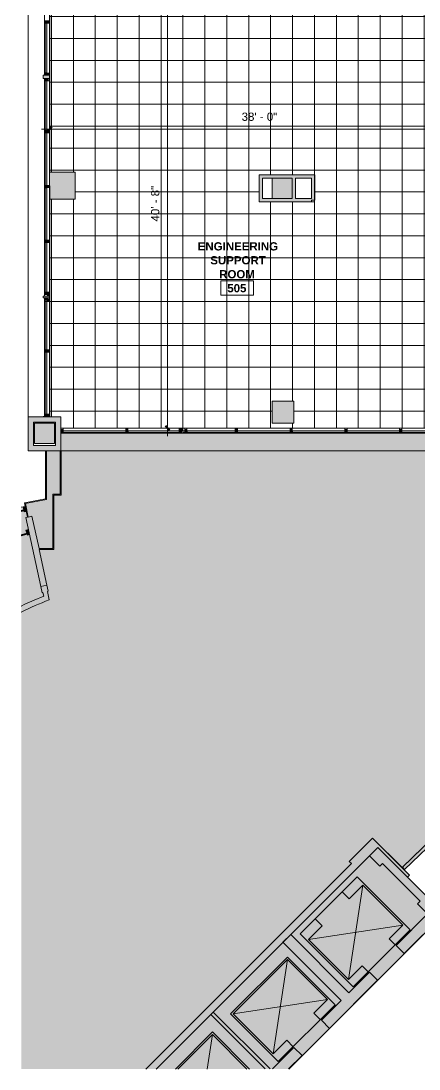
# Model space of a CAD drawing. Header units: inches. Extents: x 381 to 2249, y -1781 to -36.
# Drawn here: x 385 to 820, y -1781 to -634 of the extents above; entities that cross this region are included whole.
import ezdxf

# ---------------------------------------------------------------- set-up
doc = ezdxf.new("R2010")
doc.units = ezdxf.units.IN
doc.header["$MEASUREMENT"] = 0
for name, color, linetype, lineweight in [('A-ANNO-DIMS', 211, 'Continuous', 9), ('A-ANNO-DIMS-96', 211, 'Continuous', 9), ('A-AREA-IDEN', 2, 'Continuous', 9), ('A-COLS', 52, 'Continuous', 13), ('A-DETL', 90, 'Continuous', 9), ('A-DETL-GENF', 92, 'Continuous', 9), ('A-DETL-THIN', 151, 'Continuous', 9), ('A-GLAZ-CURT', 52, 'Continuous', 13), ('A-GLAZ-CWMG', 51, 'Continuous', 13), ('A-WALL', 113, 'Continuous', 13), ('A-WALL-PATT', 111, 'Continuous', 13), ('I-WALL', 2, 'Continuous', 13)]:
    doc.layers.add(name, color=color, linetype=linetype, lineweight=lineweight)
doc.styles.add('Swis721 Lt BT', font='swissl.ttf', dxfattribs={"height": 9})
doc.styles.add('Swis721 Lt BT_B', font='', dxfattribs={"height": 9})
doc.styles.get('Swis721 Lt BT_B').set_extended_font_data('Swis721 Lt BT', bold=True)
doc.dimstyles.new('OTJ_-_3_32__Linear__1__Tolerance', dxfattribs={"dimscale": 12, "dimtxt": 9.497835, "dimasz": 0.375, "dimexe": 0.75, "dimexo": 0.5, "dimgap": 0.5, "dimtad": 1, "dimdec": 0, "dimzin": 3, "dimdsep": 46, "dimlunit": 4, "dimtxsty": 'Swis721 Lt BT', "dimblk1": 'OBLIQUE', "dimblk2": 'OBLIQUE', "dimsah": 1, "dimcen": 0.09, "dimdle": 0.75, "dimazin": 0, "dimtfac": 1, "dimtdec": 4, "dimtix": 1, "dimtmove": 0, "dimatfit": 3, "dimfxl": 1, "dimtvp": 1, "dimfrac": 2, "dimtolj": 1, "dimtzin": 0, "dimarcsym": 2})
pattern_1 = [(0, (-470.073, 619.15), (0, 24), []), (90, (-470.073, 619.15), (-24, 1e-15), [])]

# ---------------------------------------------------------------- blocks, each defined once
blk = doc.blocks.new('Rectangular Column - 24_ x 24_ 2-5010604-Level 5 CONSTRUCTION')
at = {"layer": 'A-COLS', "lineweight": 9}
blk.add_hatch(color=7, dxfattribs=at).paths.add_polyline_path([(-11, -11), (11, -11), (11, 11), (-11, 11)], flags=0)
at = {"layer": 'A-COLS', "color": 8, "lineweight": 20}
for p, q in [((11, 11), (-11, 11)), ((-11, 11), (-11, -11)), ((11, -11), (11, 11)), ((-11, -11), (11, -11))]:
    blk.add_line(p, q, dxfattribs=at)
blk = doc.blocks.new('Walls 17 - Walls 1-5039668-Level 5 CONSTRUCTION')
at = {"layer": 'A-WALL', "lineweight": 9}
h = blk.add_hatch(color=7, dxfattribs=at)
h.paths.add_polyline_path([(23.5, -1473.4), (59.3, -1473.4), (59.3, -1435.9), (23.5, -1435.9)], flags=0)
h.paths.add_polyline_path([(53.3, -1467.4), (29.4, -1467.4), (29.4, -1441.9), (53.3, -1441.9)], flags=0)
at = {"layer": 'A-WALL', "color": 8, "lineweight": 20}
for p, q in [((47, -1435.9), (23.5, -1435.9)), ((23.5, -1435.9), (23.5, -1473.4)), ((29.4, -1467.4), (29.4, -1441.9)), ((29.4, -1441.9), (53.3, -1441.9)), ((59.3, -1435.9), (47, -1435.9)), ((53.3, -1441.9), (53.3, -1467.4)), ((59.3, -1448.4), (59.3, -1435.9)), ((59.3, -1473.4), (59.3, -1448.4)), ((53.3, -1467.4), (29.4, -1467.4)), ((23.5, -1473.4), (59.3, -1473.4))]:
    blk.add_line(p, q, dxfattribs=at)
blk = doc.blocks.new('Rectangular Mullion - 2_5_ x 5_ rectangular-5019624-Level 5 CONSTRUCTION')
at = {"layer": 'A-GLAZ-CWMG', "lineweight": 9}
blk.add_hatch(color=7, dxfattribs=at).paths.add_polyline_path([(-2.5, 2.7), (-2.5, -2.8), (0, -2.8), (0, 2.7), (-1.6, 2.7)], flags=0)
at = {"layer": 'A-GLAZ-CWMG', "color": 8, "lineweight": 20}
for p, q in [((0, 2.7), (-2.5, 2.7)), ((-2.5, 2.7), (-2.5, -2.8)), ((0, -2.8), (0, 2.7)), ((-2.5, -2.8), (0, -2.8))]:
    blk.add_line(p, q, dxfattribs=at)
blk = doc.blocks.new('System Panel - Glazed 2-5453545-Level 5 CONSTRUCTION')
at = {"layer": 'A-GLAZ-CURT', "lineweight": 9}
blk.add_hatch(color=7, dxfattribs=at).paths.add_polyline_path([(-27.2, 2.2), (-27.2, 0.2), (27.2, 0.2), (27.2, 2.2), (-2.7, 2.2)], flags=0)
at = {"layer": 'A-GLAZ-CURT', "color": 8, "lineweight": 20}
for p, q in [((27.2, 2.2), (-27.2, 2.2)), ((-27.2, 2.2), (-27.2, 0.2)), ((-27.2, 0.2), (27.2, 0.2)), ((27.2, 0.2), (27.2, 2.2))]:
    blk.add_line(p, q, dxfattribs=at)
blk = doc.blocks.new('System Panel - Glazed 2-5453546-Level 5 CONSTRUCTION')
at = {"layer": 'A-GLAZ-CURT', "lineweight": 9}
blk.add_hatch(color=7, dxfattribs=at).paths.add_polyline_path([(-27.3, 0.2), (27.3, 0.2), (27.3, 2.2), (-27.3, 2.2)], flags=0)
at = {"layer": 'A-GLAZ-CURT', "color": 8, "lineweight": 20}
for p, q in [((27.3, 2.2), (-27.3, 2.2)), ((-27.3, 2.2), (-27.3, 0.2)), ((-27.3, 0.2), (27.3, 0.2)), ((27.3, 0.2), (27.3, 2.2))]:
    blk.add_line(p, q, dxfattribs=at)
blk = doc.blocks.new('Rectangular Mullion - 2_5_ x 5_ rectangular-5019623-Level 5 CONSTRUCTION')
at = {"layer": 'A-GLAZ-CWMG', "lineweight": 9}
blk.add_hatch(color=7, dxfattribs=at).paths.add_polyline_path([(0, 1.8), (0, -2.8), (-2.5, -2.8), (-2.5, 1.8), (-1.2, 1.8)], flags=0)
at = {"layer": 'A-GLAZ-CWMG', "color": 8, "lineweight": 20}
for p, q in [((-2.5, 2.7), (0, 2.7)), ((-2.5, -2.8), (-2.5, 2.7)), ((0, 2.7), (0, -2.8)), ((0, -2.8), (-2.5, -2.8))]:
    blk.add_line(p, q, dxfattribs=at)
blk = doc.blocks.new('System Panel - Glazed 2-5026264-Level 5 CONSTRUCTION')
at = {"layer": 'A-GLAZ-CURT', "lineweight": 9}
blk.add_hatch(color=7, dxfattribs=at).paths.add_polyline_path([(28.7, 0.2), (28.7, 2.2), (-28.8, 2.2), (-28.8, 0.2), (22.8, 0.2)], flags=0)
at = {"layer": 'A-GLAZ-CURT', "color": 8, "lineweight": 20}
for p, q in [((28.7, 2.2), (-28.8, 2.2)), ((-28.8, 2.2), (-28.8, 0.2)), ((-28.8, 0.2), (28.7, 0.2)), ((28.7, 0.2), (28.7, 2.2))]:
    blk.add_line(p, q, dxfattribs=at)
blk = doc.blocks.new('System Panel - Glazed 2-5453547-Level 5 CONSTRUCTION')
at = {"layer": 'A-GLAZ-CURT', "color": 8, "lineweight": 20}
for p, q in [((27.25, 2.25), (-27.25, 2.25)), ((-27.25, 2.25), (-27.25, 0.25)), ((-27.25, 0.25), (27.25, 0.25)), ((27.25, 0.25), (27.25, 2.25))]:
    blk.add_line(p, q, dxfattribs=at)
blk = doc.blocks.new('System Panel - Glazed 2-V3-Level 5 CONSTRUCTION')
at = {"layer": 'A-GLAZ-CURT', "lineweight": 9}
blk.add_hatch(color=7, dxfattribs=at).paths.add_polyline_path([(-27.25, 0.25), (27.25, 0.25), (27.25, 2.25), (-27.25, 2.25)], flags=0)
at = {"layer": 'A-GLAZ-CURT', "color": 8, "lineweight": 20}
for p, q in [((27.25, 2.25), (-27.25, 2.25)), ((-27.25, 2.25), (-27.25, 0.25)), ((-27.25, 0.25), (27.25, 0.25)), ((27.25, 0.25), (27.25, 2.25))]:
    blk.add_line(p, q, dxfattribs=at)
blk = doc.blocks.new('System Panel - Glazed 2-5043937-Level 5 CONSTRUCTION')
at = {"layer": 'A-GLAZ-CURT', "lineweight": 9}
blk.add_hatch(color=7, dxfattribs=at).paths.add_polyline_path([(-34, 0.25), (34, 0.25), (34, 2.25), (-34, 2.25)], flags=0)
at = {"layer": 'A-GLAZ-CURT', "color": 8, "lineweight": 20}
for p, q in [((34, 2.25), (-34, 2.25)), ((-34, 2.25), (-34, 0.25)), ((-34, 0.25), (34, 0.25)), ((34, 0.25), (34, 2.25))]:
    blk.add_line(p, q, dxfattribs=at)
blk = doc.blocks.new('Walls 22 - Walls 22-5046318-Level 5 CONSTRUCTION')
at = {"layer": 'A-WALL', "lineweight": 9}
blk.add_hatch(color=7, dxfattribs=at).paths.add_polyline_path([(406.2, -1252.8), (412.9, -1251.3), (404.7, -1212.4), (420.5, -1212.4), (420.5, -1152.9), (428.5, -1152.9), (428.5, -1104.4), (427.5, -1104.4), (427.5, -1151.9), (419.5, -1151.9), (419.5, -1211.4), (404.3, -1211.4), (396.6, -1175.9), (392.6, -1176.8), (389.6, -1161.9), (412.5, -1157.7), (412.5, -1104.4), (411.5, -1104.4), (411.5, -1156.9), (388.4, -1161.1), (391.6, -1177), (389.7, -1177.4)], flags=0)
at = {"layer": 'A-WALL', "color": 8, "lineweight": 20}
for p, q in [((412.5, -1104.4), (411.5, -1104.4)), ((411.5, -1104.4), (411.5, -1156.9)), ((412.5, -1157.7), (412.5, -1104.4)), ((428.5, -1104.4), (427.5, -1104.4)), ((427.5, -1104.4), (427.5, -1151.9)), ((428.5, -1152.9), (428.5, -1104.4)), ((411.5, -1156.9), (388.4, -1161.1)), ((389.6, -1161.9), (412.5, -1157.7)), ((427.5, -1151.9), (419.5, -1151.9)), ((419.5, -1151.9), (419.5, -1211.4)), ((420.5, -1212.4), (420.5, -1152.9)), ((420.5, -1152.9), (428.5, -1152.9)), ((388.4, -1161.1), (391.6, -1177)), ((392.6, -1176.8), (389.6, -1161.9)), ((391.6, -1177), (389.7, -1177.4)), ((389.7, -1177.4), (406.2, -1252.8)), ((396.6, -1175.9), (392.6, -1176.8)), ((404.3, -1211.4), (396.6, -1175.9)), ((419.5, -1211.4), (404.3, -1211.4)), ((412.9, -1251.3), (404.6, -1212.4)), ((404.6, -1212.4), (420.5, -1212.4)), ((406.2, -1252.8), (412.9, -1251.3))]:
    blk.add_line(p, q, dxfattribs=at)
blk = doc.blocks.new('Walls 23 - Walls 23-5047741-Level 5 CONSTRUCTION')
at = {"layer": 'A-WALL', "lineweight": 9}
blk.add_hatch(color=7, dxfattribs=at).paths.add_polyline_path([(384.8, -1281.1), (392, -1277.5), (404.6, -1271.9), (415.5, -1267.6), (413.5, -1258.3), (414.5, -1258.1), (413, -1251.3), (406.2, -1252.8), (407.6, -1259.6), (408.6, -1259.4), (409.5, -1263.4), (399.1, -1267.7), (388.9, -1272.3), (384.8, -1274.3), (384.8, -1277.4)], flags=0)
at = {"layer": 'A-WALL', "color": 8, "lineweight": 20}
for p, q in [((413, -1251.3), (406.2, -1252.8)), ((406.2, -1252.8), (407.6, -1259.6)), ((407.6, -1259.6), (408.6, -1259.4)), ((408.6, -1259.4), (409.5, -1263.4)), ((414.5, -1258.1), (413, -1251.3)), ((413.5, -1258.3), (414.5, -1258.1)), ((415.5, -1267.6), (413.5, -1258.3)), ((388.9, -1272.3), (384.8, -1274.3)), ((399.1, -1267.7), (388.9, -1272.3)), ((409.5, -1263.4), (399.1, -1267.7))]:
    blk.add_line(p, q, dxfattribs=at)
blk.add_arc((533.1, -1577.3), 331.4, 110.7898, 116.5793, dxfattribs=at)
blk = doc.blocks.new('System Panel - Glazed-5503745-Level 5 CONSTRUCTION')
at = {"layer": 'A-GLAZ-CURT', "lineweight": 9}
blk.add_hatch(color=7, dxfattribs=at).paths.add_polyline_path([(-5.9, 1.8), (-9, 1.8), (-9, 0.8), (-6, 0.8)], flags=0)
at = {"layer": 'A-GLAZ-CURT', "color": 8, "lineweight": 20}
for p, q in [((-5.9, 1.8), (-9, 1.8)), ((-9, 1.8), (-9, 0.8)), ((-9, 0.8), (-6, 0.8))]:
    blk.add_line(p, q, dxfattribs=at)
blk = doc.blocks.new('Rectangular Mullion - 2_5_ x 5_ rectangular-5013777-Level 5 CONSTRUCTION')
at = {"layer": 'A-GLAZ-CWMG', "lineweight": 9}
blk.add_hatch(color=7, dxfattribs=at).paths.add_polyline_path([(-2.5, -2.8), (-0.2, -2.8), (-0.4, 2.7), (-2.5, 2.7), (-2.5, -1.8)], flags=0)
at = {"layer": 'A-GLAZ-CWMG', "color": 8, "lineweight": 20}
for p, q in [((0, 2.7), (-2.5, 2.7)), ((-2.5, 2.7), (-2.5, -2.8)), ((0, -2.8), (0, 2.7)), ((-2.5, -2.8), (0, -2.8))]:
    blk.add_line(p, q, dxfattribs=at)
blk = doc.blocks.new('System Panel - Glazed-5051848-Level 5 CONSTRUCTION')
at = {"layer": 'A-GLAZ-CURT', "lineweight": 9}
blk.add_hatch(color=7, dxfattribs=at).paths.add_polyline_path([(-20.7, 1.7), (-27.5, 1.7), (-27.5, 0.7), (-21, 0.7)], flags=0)
at = {"layer": 'A-GLAZ-CURT', "color": 8, "lineweight": 20}
for p, q in [((-20.7, 1.7), (-27.5, 1.7)), ((-27.5, 1.7), (-27.5, 0.7)), ((-27.5, 0.7), (-21, 0.7))]:
    blk.add_line(p, q, dxfattribs=at)
blk = doc.blocks.new('Rectangular Mullion - 2_5_ x 5_ rectangular-5051849-Level 5 CONSTRUCTION')
at = {"layer": 'A-GLAZ-CWMG', "lineweight": 9}
blk.add_hatch(color=7, dxfattribs=at).paths.add_polyline_path([(-2.5, -2.8), (-0.2, -2.8), (0, 0), (0, 2.7), (-2.5, 2.7), (-2.5, -1.8)], flags=0)
at = {"layer": 'A-GLAZ-CWMG', "color": 8, "lineweight": 20}
for p, q in [((0, 2.7), (-2.5, 2.7)), ((-2.5, 2.7), (-2.5, -2.8)), ((0, -2.8), (0, 2.7)), ((-2.5, -2.8), (0, -2.8))]:
    blk.add_line(p, q, dxfattribs=at)
blk = doc.blocks.new('Walls 27 - Walls 27-5057189-Level 5 CONSTRUCTION')
at = {"layer": 'A-WALL', "lineweight": 9}
blk.add_hatch(color=7, dxfattribs=at).paths.add_polyline_path([(532, -1781.1), (532.8, -1781.1), (766.3, -1547.7), (777.6, -1559), (780.4, -1556.1), (821.8, -1597.5), (818.9, -1600.3), (829.9, -1611.3), (795.3, -1645.9), (804.1, -1654.8), (847.8, -1611.1), (807.7, -1571), (810, -1568.8), (769.4, -1528.2), (743.9, -1553.8), (746.4, -1556.2), (521.5, -1781.1)], flags=0)
at = {"layer": 'A-WALL', "color": 8, "lineweight": 20}
for p, q in [((769.4, -1528.2), (743.9, -1553.8)), ((810, -1568.8), (769.4, -1528.2)), ((532.8, -1781.1), (766.3, -1547.7)), ((766.3, -1547.7), (777.6, -1559)), ((746.4, -1556.2), (521.5, -1781.1)), ((743.9, -1553.8), (746.4, -1556.2)), ((777.6, -1559), (780.4, -1556.1)), ((780.4, -1556.1), (821.8, -1597.5)), ((807.7, -1571), (810, -1568.8)), ((847.8, -1611.1), (807.7, -1571)), ((821.8, -1597.5), (818.9, -1600.3)), ((818.9, -1600.3), (829.9, -1611.3)), ((829.9, -1611.3), (795.3, -1645.9)), ((804.1, -1654.8), (847.8, -1611.1)), ((795.3, -1645.9), (804.1, -1654.8))]:
    blk.add_line(p, q, dxfattribs=at)
blk = doc.blocks.new('Walls 28 - Walls 28-5057783-Level 5 CONSTRUCTION')
at = {"layer": 'A-WALL', "lineweight": 9}
h = blk.add_hatch(color=7, dxfattribs=at)
h.paths.add_polyline_path([(652.2, -1781.1), (657.5, -1781.1), (595.1, -1718.8), (592.3, -1721.6), (651.9, -1781.1)], flags=0)
h.paths.add_polyline_path([(677.7, -1781.1), (692.4, -1766.5), (683.5, -1757.7), (660, -1781.1), (671.5, -1781.1)], flags=0)
at = {"layer": 'A-WALL', "color": 8, "lineweight": 20}
for p, q in [((595.1, -1718.8), (592.3, -1721.6)), ((657.5, -1781.1), (595.1, -1718.8)), ((592.3, -1721.6), (651.9, -1781.1)), ((683.5, -1757.7), (660, -1781.1)), ((677.7, -1781.1), (692.4, -1766.5)), ((692.4, -1766.5), (683.5, -1757.7))]:
    blk.add_line(p, q, dxfattribs=at)
blk = doc.blocks.new('Walls 29 - Walls 28-5057828-Level 5 CONSTRUCTION')
at = {"layer": 'A-WALL', "lineweight": 9}
blk.add_hatch(color=7, dxfattribs=at).paths.add_polyline_path([(722.3, -1736.6), (775, -1683.9), (766.1, -1675.1), (743.6, -1697.6), (680, -1633.9), (671.5, -1642.4), (735.2, -1706.1), (713.6, -1727.8)], flags=0)
at = {"layer": 'A-WALL', "color": 8, "lineweight": 20}
for p, q in [((680, -1633.9), (671.5, -1642.4)), ((743.6, -1697.6), (680, -1633.9)), ((671.5, -1642.4), (735.1, -1706)), ((766.1, -1675.1), (743.6, -1697.6)), ((775, -1683.9), (766.1, -1675.1)), ((722.3, -1736.6), (775, -1683.9)), ((735.2, -1706.1), (713.6, -1727.8)), ((735.1, -1706), (735.2, -1706.1)), ((713.6, -1727.8), (722.3, -1736.6))]:
    blk.add_line(p, q, dxfattribs=at)
blk = doc.blocks.new('System Panel - Glazed 2-5066682-Level 5 CONSTRUCTION')
at = {"layer": 'A-GLAZ-CURT', "lineweight": 9}
blk.add_hatch(color=7, dxfattribs=at).paths.add_polyline_path([(-34.2, 2.2), (-34.2, 0.2), (34.2, 0.2), (34.2, 2.2)], flags=0)
at = {"layer": 'A-GLAZ-CURT', "color": 8, "lineweight": 20}
for p, q in [((34.2, 2.2), (-34.2, 2.2)), ((-34.2, 2.2), (-34.2, 0.2)), ((-34.2, 0.2), (34.2, 0.2)), ((34.2, 0.2), (34.2, 2.2))]:
    blk.add_line(p, q, dxfattribs=at)
blk = doc.blocks.new('System Panel - Glazed 2-5453023-Level 5 CONSTRUCTION')
at = {"layer": 'A-GLAZ-CURT', "color": 8, "lineweight": 20}
for p, q in [((28.1, 2.2), (-28.1, 2.2)), ((-28.1, 2.2), (-28.1, 0.2)), ((-28.1, 0.2), (28.1, 0.2)), ((28.1, 0.2), (28.1, 2.2))]:
    blk.add_line(p, q, dxfattribs=at)
blk = doc.blocks.new('System Panel - Glazed 2-5453025-Level 5 CONSTRUCTION')
at = {"layer": 'A-GLAZ-CURT', "color": 8, "lineweight": 20}
for p, q in [((26.4, 2.2), (-26.4, 2.2)), ((-26.4, 2.2), (-26.4, 0.2)), ((-26.4, 0.2), (26.4, 0.2)), ((26.4, 0.2), (26.4, 2.2))]:
    blk.add_line(p, q, dxfattribs=at)
blk = doc.blocks.new('System Panel - Glazed 2-V4-Level 5 CONSTRUCTION')
at = {"layer": 'A-GLAZ-CURT', "color": 8, "lineweight": 20}
for p, q in [((28.75, 2.25), (-28.75, 2.25)), ((-28.75, 2.25), (-28.75, 0.25)), ((-28.75, 0.25), (28.75, 0.25)), ((28.75, 0.25), (28.75, 2.25))]:
    blk.add_line(p, q, dxfattribs=at)
blk = doc.blocks.new('System Panel - Glazed 2-5067253-Level 5 CONSTRUCTION')
at = {"layer": 'A-GLAZ-CURT', "lineweight": 9}
blk.add_hatch(color=7, dxfattribs=at).paths.add_polyline_path([(-28.7, 2.2), (-28.7, 0.2), (28.7, 0.2), (28.7, 2.2)], flags=0)
at = {"layer": 'A-GLAZ-CURT', "color": 8, "lineweight": 20}
for p, q in [((28.7, 2.2), (-28.7, 2.2)), ((-28.7, 2.2), (-28.7, 0.2)), ((-28.7, 0.2), (28.7, 0.2)), ((28.7, 0.2), (28.7, 2.2))]:
    blk.add_line(p, q, dxfattribs=at)
blk = doc.blocks.new('Walls 53 - Walls 3-5097398-Level 5 CONSTRUCTION')
at = {"layer": 'A-WALL', "lineweight": 9}
for p, q in [((40.4, -1605.9), (40.4, -2559.9)), ((58.3, -1946.3), (58.3, -1605.9)), ((58.3, -2049.9), (58.3, -1946.5)), ((58.3, -2186.2), (58.3, -2085.9)), ((58.3, -2428), (58.3, -2189.7)), ((58.3, -2559.7), (58.3, -2429.7))]:
    blk.add_line(p, q, dxfattribs=at)
blk = doc.blocks.new('Walls 54 - Walls 3-5097410-Level 5 CONSTRUCTION')
at = {"layer": 'A-WALL', "lineweight": 9}
for p, q in [((58.3, -2292.6), (38.8, -2292.6)), ((38.8, -2292.7), (38.8, -2736.7)), ((58.3, -2363.5), (58.3, -2295.1)), ((58.3, -2422.1), (58.3, -2366)), ((58.3, -2428.1), (58.3, -2426)), ((58.3, -2483.5), (58.3, -2430.6)), ((58.3, -2543.5), (58.3, -2486)), ((58.3, -2603.5), (58.3, -2546)), ((58.3, -2663.5), (58.3, -2606)), ((58.3, -2734), (58.3, -2666)), ((38.8, -2736.7), (40.3, -2736.7))]:
    blk.add_line(p, q, dxfattribs=at)
blk = doc.blocks.new('System Panel - Glazed 2-5472192-Level 5 CONSTRUCTION')
at = {"layer": 'A-GLAZ-CURT', "lineweight": 9}
blk.add_hatch(color=7, dxfattribs=at).paths.add_polyline_path([(-28.2, 2.2), (-28.2, 0.2), (28.2, 0.2), (28.2, 2.2), (15.2, 2.2)], flags=0)
at = {"layer": 'A-GLAZ-CURT', "color": 8, "lineweight": 20}
for p, q in [((28.2, 2.2), (-28.2, 2.2)), ((-28.2, 2.2), (-28.2, 0.2)), ((-28.2, 0.2), (28.2, 0.2)), ((28.2, 0.2), (28.2, 2.2))]:
    blk.add_line(p, q, dxfattribs=at)
blk = doc.blocks.new('Rectangular Mullion - 2_5_ x 5_ rectangular-V6-Level 5 CONSTRUCTION')
at = {"layer": 'A-GLAZ-CWMG', "lineweight": 9}
h = blk.add_hatch(color=7, dxfattribs=at)
h.paths.add_polyline_path([(0, -0.25), (0, 2.75), (-2.5, 2.75), (-2.5, -0.25)], flags=0)
h.paths.add_polyline_path([(0, -2.75), (0, -2.25), (-2.5, -2.25), (-2.5, -2.75)], flags=0)
at = {"layer": 'A-GLAZ-CWMG', "color": 8, "lineweight": 20}
for p, q in [((0, 2.75), (-2.5, 2.75)), ((-2.5, 2.75), (-2.5, -2.75)), ((0, -2.75), (0, 2.75)), ((-2.5, -2.75), (0, -2.75))]:
    blk.add_line(p, q, dxfattribs=at)
blk = doc.blocks.new('Rectangular Mullion - 2_5_ x 5_ rectangular-V7-Level 5 CONSTRUCTION')
at = {"layer": 'A-GLAZ-CWMG', "lineweight": 9}
h = blk.add_hatch(color=7, dxfattribs=at)
h.paths.add_polyline_path([(-2.5, 2.6), (-2.5, 2.7), (0, 2.7), (0, -0.2), (-2.5, -0.2)], flags=0)
h.paths.add_polyline_path([(-2.5, -2.2), (0, -2.2), (0, -2.7), (-2.5, -2.7)], flags=0)
at = {"layer": 'A-GLAZ-CWMG', "color": 8, "lineweight": 20}
for p, q in [((-2.5, 2.7), (0, 2.7)), ((-2.5, -2.7), (-2.5, 2.7)), ((0, 2.7), (0, -2.7)), ((0, -2.7), (-2.5, -2.7))]:
    blk.add_line(p, q, dxfattribs=at)
blk = doc.blocks.new('System Panel - Glazed 2-V8-Level 5 CONSTRUCTION')
at = {"layer": 'A-GLAZ-CURT', "lineweight": 9}
blk.add_hatch(color=7, dxfattribs=at).paths.add_polyline_path([(25.4, 2.2), (-28.8, 2.2), (-28.8, 0.2), (28.7, 0.2), (28.7, 2.2)], flags=0)
at = {"layer": 'A-GLAZ-CURT', "color": 8, "lineweight": 20}
for p, q in [((28.7, 2.2), (-28.8, 2.2)), ((-28.8, 2.2), (-28.8, 0.2)), ((-28.8, 0.2), (28.7, 0.2)), ((28.7, 0.2), (28.7, 2.2))]:
    blk.add_line(p, q, dxfattribs=at)
blk = doc.blocks.new('Rectangular Mullion - 2_5_ x 5_ rectangular-V5-Level 5 CONSTRUCTION')
at = {"layer": 'A-GLAZ-CWMG', "lineweight": 9}
h = blk.add_hatch(color=7, dxfattribs=at)
h.paths.add_polyline_path([(0, 2.1), (0, -0.3), (-2.5, -0.3), (-2.5, 2.1), (-0.2, 2.1)], flags=0)
h.paths.add_polyline_path([(0, -2.3), (0, -2.8), (-2.5, -2.8), (-2.5, -2.3), (-1.6, -2.3)], flags=0)
at = {"layer": 'A-GLAZ-CWMG', "color": 8, "lineweight": 20}
for p, q in [((-2.5, 2.7), (0, 2.7)), ((-2.5, -2.8), (-2.5, 2.7)), ((0, 2.7), (0, -2.8)), ((0, -2.8), (-2.5, -2.8))]:
    blk.add_line(p, q, dxfattribs=at)
blk = doc.blocks.new('System Panel - Glazed 2-5559221-Level 5 CONSTRUCTION')
at = {"layer": 'A-GLAZ-CURT', "lineweight": 9}
blk.add_hatch(color=7, dxfattribs=at).paths.add_polyline_path([(-2.6, 2.2), (-56.4, 2.2), (-56.4, 0.2), (56.4, 0.2), (56.4, 2.2)], flags=0)
at = {"layer": 'A-GLAZ-CURT', "color": 8, "lineweight": 20}
for p, q in [((56.4, 2.2), (-56.4, 2.2)), ((-56.4, 2.2), (-56.4, 0.2)), ((-56.4, 0.2), (56.4, 0.2)), ((56.4, 0.2), (56.4, 2.2))]:
    blk.add_line(p, q, dxfattribs=at)
blk = doc.blocks.new('Columns 53 - Columns 4-5635318-Level 5 CONSTRUCTION')
at = {"layer": 'A-COLS', "lineweight": 9}
blk.add_hatch(color=7, dxfattribs=at).paths.add_polyline_path([(1390.6, -843.4), (1405.5, -848.2), (1414.6, -820.2), (1388, -811.5), (1378.9, -839.6)], flags=0)
at = {"layer": 'A-COLS', "color": 8, "lineweight": 20}
for p, q in [((1388, -811.5), (1378.9, -839.6)), ((1414.6, -820.2), (1388, -811.5)), ((1405.5, -848.2), (1414.6, -820.2)), ((1378.9, -839.6), (1405.5, -848.2))]:
    blk.add_line(p, q, dxfattribs=at)
blk = doc.blocks.new('DIMBLOCK1-Level 5 CONSTRUCTION')
at = {"layer": 'A-ANNO-DIMS-96'}
for p, q in [((545.1, -1088.4), (545.1, -582.2)), ((547.9, -591.2), (536.1, -591.2)), ((545.1, -591.2), (547.9, -591.2)), ((547.9, -1079.4), (536.1, -1079.4)), ((545.1, -1079.4), (547.9, -1079.4))]:
    blk.add_line(p, q, dxfattribs=at)
at = {"layer": 'A-ANNO-DIMS-96', "lineweight": 50}
for p, q in [((545.1, -591.2), (542.8, -589)), ((545.1, -591.2), (547.3, -593.5)), ((545.1, -1079.4), (542.8, -1077.1)), ((545.1, -1079.4), (547.3, -1081.6))]:
    blk.add_line(p, q, dxfattribs=at)
at = {"layer": 'A-ANNO-DIMS-96', "color": 0, "insert": (527, -853.2), "char_height": 9, "width": 42.876, "attachment_point": 1, "rotation": 90, "line_spacing_factor": 1.005062, "style": 'Swis721 Lt BT'}
blk.add_mtext('40\' - 8"', dxfattribs=at)
blk = doc.blocks.new('_Oblique')
at = {"color": 0, "linetype": 'ByBlock', "lineweight": -2}
blk.add_line((-0.5, -0.5), (0.5, 0.5), dxfattribs=at)
blk = doc.blocks.new('DIMBLOCK2-Level 5 CONSTRUCTION')
at = {"layer": 'A-ANNO-DIMS-96'}
for p, q in [((416, -754.8), (416, -743)), ((872.2, -754.8), (872.2, -743)), ((407, -752), (881.2, -752)), ((416, -752), (416, -754.8)), ((872.2, -752), (872.2, -754.8))]:
    blk.add_line(p, q, dxfattribs=at)
at = {"layer": 'A-ANNO-DIMS-96', "lineweight": 50}
for p, q in [((416, -752), (413.7, -754.2)), ((416, -752), (418.2, -749.7)), ((872.2, -752), (870, -754.2)), ((872.2, -752), (874.5, -749.7))]:
    blk.add_line(p, q, dxfattribs=at)
at = {"layer": 'A-ANNO-DIMS-96', "color": 0, "insert": (626.2, -734), "char_height": 9, "width": 42.876, "attachment_point": 1, "line_spacing_factor": 1.005062, "style": 'Swis721 Lt BT'}
blk.add_mtext('38\' - 0"', dxfattribs=at)
blk = doc.blocks.new('Room Tag - Room Name and Number-3379422-Level 5 CONSTRUCTION')
at = {"layer": 'A-AREA-IDEN'}
for p, q in [((-0.188, -0.164), (-0.188, -0.002)), ((-0.188, -0.002), (0.187, -0.002)), ((0.187, -0.002), (-0.188, -0.002)), ((-0.188, -0.002), (-0.188, -0.164)), ((0.187, -0.002), (0.187, -0.164)), ((0.187, -0.164), (0.187, -0.002)), ((0.187, -0.164), (-0.188, -0.164)), ((-0.188, -0.164), (0.187, -0.164))]:
    blk.add_line(p, q, dxfattribs=at)

msp = doc.modelspace()

# ---------------------------------------------------------------- hatches: boundary and pattern name
at = {"layer": 'A-DETL-GENF'}
h = msp.add_hatch(dxfattribs=at)
h.set_pattern_fill('FP2_8', color=254, style=0, pattern_type=2)
h.set_pattern_definition(pattern_1)
h.paths.add_polyline_path([(1693.61, -1569.08), (1706.52, -1565.62), (1706.52, -1572.54), (1697.9, -1570.23)], flags=0)
h.paths.add_polyline_path([(1966.79, -1714.89), (2156.27, -1714.89), (2156.27, -1691.16), (2179.45, -1691.16), (2179.44, -1516.48), (2156.27, -1516.48), (2156.29, -1485.24), (2179.45, -1485.24), (2179.45, -1324.3), (2156.29, -1324.3), (2156.29, -1293.32), (2179.45, -1293.32), (2179.45, -1180.35), (2156.29, -1180.35), (2156.29, -1149.41), (2179.45, -1149.41), (2179.45, -805.57), (2173.15, -805.57), (2168.37, -820.66), (2142.16, -812.31), (2152.38, -780.14), (2174.01, -787), (2230.07, -611.24), (2208.83, -604.46), (2215.28, -584.24), (2013.19, -520.11), (2006.81, -540.12), (1980.87, -531.89), (1987.29, -511.65), (1784.64, -447.35), (1777.69, -469.28), (1751.74, -461.04), (1758.7, -439.12), (1555.91, -374.78), (1548.95, -396.7), (1522.98, -388.45), (1529.94, -366.54), (1327.96, -302.46), (1321.01, -324.38), (1291.44, -315), (1298.43, -292.99), (1100.12, -230.07), (1093.1, -252.06), (1063.58, -242.7), (1063.58, -242.61), (1063.54, -242.59), (1065.93, -235.08), (1052.71, -234.48), (1054.8, -227.88), (1065.95, -235.01), (1070.5, -220.67), (871.37, -157.5), (864.38, -179.51), (834.76, -170.08), (841.71, -148.16), (645.34, -85.85), (638.83, -106.37), (570.95, -84.81), (570.95, -100.41), (428.47, -100.41), (428.44, -112.91), (415.97, -112.91), (416.01, -318.91), (443.92, -318.91), (443.92, -350.39), (415.97, -350.39), (416.01, -556.89), (425.98, -556.89), (425.96, -592.8), (416.01, -592.8), (416.01, -799.14), (443.96, -799.14), (443.96, -828.61), (416.01, -828.61), (416.01, -1066.89), (428.3, -1066.89), (428.34, -1079.39), (872.22, -1079.39), (872.22, -1064.69), (901.93, -1064.69), (901.93, -1102.88), (971.1, -1102.88), (971.1, -1319.33), (1027.07, -1319.33), (1027.07, -1421.16), (1185.5, -1421.16), (1185.5, -1393.33), (1212.77, -1393.33), (1212.77, -1133.84), (1190.11, -1133.84), (1190.11, -1104.09), (1215.81, -1104.09), (1215.81, -936.89), (1199.31, -936.89), (1199.31, -936.96), (965.95, -936.96), (965.95, -886.75), (971.3, -886.75), (971.3, -718.53), (964.12, -716.25), (973.16, -687.74), (1001.71, -696.8), (1000.56, -700.43), (1099.69, -731.88), (1130.85, -633.65), (1815.84, -850.98), (1796.65, -911.47), (1682.72, -875.14), (1682.72, -1131.82), (1707.36, -1131.82), (1707.36, -1198.32), (1682.72, -1198.32), (1682.72, -1272.37), (1706.75, -1272.37), (1706.77, -1294.33), (1707.38, -1294.33), (1707.38, -1306.76), (1742.76, -1306.76), (1742.76, -1443.86), (1682.76, -1443.86), (1682.76, -1485.46), (1722.03, -1485.46), (1722, -1514.46), (1693.61, -1514.46), (1693.61, -1691.19), (1707.22, -1691.19), (1707.22, -1714.89), (1915.45, -1714.89), (1915.45, -1691.17), (1947.18, -1691.17), (1947.18, -1714.89)], flags=0)
h.paths.add_polyline_path([(1706.52, -1602.54), (1693.61, -1599.08), (1706.52, -1595.62)], flags=0)
h.paths.add_polyline_path([(993.83, -1096.9), (966.47, -1096.9), (966.47, -1067.65), (993.83, -1067.65)], flags=0)
h.paths.add_polyline_path([(953.56, -1087.5), (953.56, -1080.55), (966.46, -1084.05), (953.7, -1087.47)], flags=0)
h.paths.add_polyline_path([(681.72, -1074.06), (659.47, -1074.06), (659.47, -1050.06), (683.47, -1050.06), (683.47, -1074.06)], flags=0)
h.paths.add_polyline_path([(953.56, -1057.47), (953.56, -1050.55), (966.42, -1054.02), (965.95, -1054.15)], flags=0)
h.paths.add_polyline_path([(1853.12, -1019.06), (1830.23, -1011.8), (1837.53, -988.81), (1860.42, -996.07), (1855.43, -1011.8)], flags=0)
h.paths.add_polyline_path([(705.93, -831.68), (645.56, -831.68), (645.56, -802.15), (706.31, -802.18), (706.31, -829.68), (705.93, -829.68), (705.93, -829.94)], flags=0)
h.paths.add_polyline_path([(1942.16, -749.9), (1941.92, -749.83), (1941.9, -749.87), (1910.46, -739.85), (1923.17, -699.81), (1954.86, -709.87), (1942.16, -749.87)], flags=0)
h.paths.add_polyline_path([(659.64, -587.75), (659.64, -563.75), (683.64, -563.75), (683.64, -587.75)], flags=0)
h.paths.add_polyline_path([(1046.83, -295.7), (1033.48, -295.09), (1035.57, -288.49)], flags=0)
h = msp.add_hatch(dxfattribs=at)
h.set_pattern_fill('FP2_8', color=254, style=0, pattern_type=2)
h.set_pattern_definition(pattern_1)
h.paths.add_polyline_path([(1185.5, -1421.16), (1185.5, -1421.16), (1185.5, -1393.33), (1185.5, -1393.34), (1185.5, -1410.64)], flags=0)
h.paths.add_polyline_path([(1707.38, -1306.76), (1707.38, -1294.33), (1706.77, -1294.33), (1706.75, -1306.76)], flags=0)
h.paths.add_polyline_path([(1046.28, -936.96), (1199.31, -936.96), (1199.31, -936.89), (965.95, -936.89), (965.97, -936.96), (989.57, -936.96)], flags=0)
h.paths.add_polyline_path([(705.93, -829.68), (706.31, -829.68), (706.31, -802.18), (705.93, -802.18), (705.93, -829.51)], flags=0)
h.paths.add_polyline_path([(2168.37, -820.66), (2173.15, -805.57), (2173.02, -805.57), (2168.23, -820.62), (2168.31, -820.64)], flags=0)
h.paths.add_polyline_path([(1942.16, -749.9), (1954.83, -709.86), (1923.16, -699.81), (1918.57, -714.44), (1923.21, -699.88), (1954.66, -709.87), (1941.95, -749.84), (1942.06, -749.87)], flags=0)
h.paths.add_polyline_path([(416.01, -592.89), (416.01, -592.8), (415.98, -592.8), (415.98, -592.89)], flags=0)
h.paths.add_polyline_path([(1093.14, -252.08), (1100.12, -230.07), (1100.05, -230.04), (1093.09, -251.97), (1063.61, -242.61), (1063.58, -242.7), (1093.1, -252.06)], flags=0)
h.paths.add_polyline_path([(864.38, -179.51), (871.37, -157.49), (871.28, -157.46), (864.31, -179.46), (864.31, -179.49)], flags=0)
h.paths.add_polyline_path([(638.83, -106.37), (645.34, -85.85), (645.18, -85.8), (638.67, -106.3), (638.67, -106.32)], flags=0)
h = msp.add_hatch(color=9, dxfattribs=at)
h.paths.add_polyline_path([(508.24, -1781.15), (521.45, -1781.15), (746.37, -1556.23), (743.9, -1553.75), (769.44, -1528.21), (801.85, -1560.62), (854.63, -1509.6), (842.52, -1505.48), (850.3, -1482.61), (854.63, -1484.12), (862.38, -1486.96), (868.69, -1489.43), (876.12, -1492.56), (883.47, -1495.87), (883.44, -1471.7), (870.86, -1471.7), (870.86, -1412.95), (889.72, -1412.95), (889.72, -1410.45), (890.22, -1410.45), (890.22, -1345.39), (889.72, -1345.39), (889.72, -1342.89), (870.97, -1342.89), (870.97, -1306.89), (890.55, -1306.89), (890.55, -1102.88), (872.22, -1102.88), (872.22, -1084.89), (428.3, -1084.89), (428.34, -1104.39), (428.47, -1104.39), (428.47, -1152.92), (420.55, -1152.92), (420.55, -1212.42), (404.63, -1212.42), (412.9, -1251.33), (413.04, -1251.3), (414.49, -1258.12), (413.49, -1258.33), (415.45, -1267.56), (403.63, -1272.31), (392.01, -1277.51), (384.83, -1281.05), (384.83, -1781.15), (484.01, -1781.15)], flags=0)
h.paths.add_polyline_path([(968.08, -1781.15), (974.3, -1781.15), (963.54, -1770.39), (966.37, -1767.56), (925.36, -1726.56), (922.53, -1729.38), (912.1, -1718.95), (890.54, -1740.52), (880.81, -1730.8), (850.81, -1760.8), (859.65, -1769.64), (848.14, -1781.15), (966.37, -1781.15)], flags=0)
h.paths.add_polyline_path([(677.72, -1781.15), (804.09, -1654.78), (795.25, -1645.94), (829.9, -1611.29), (818.94, -1600.33), (821.77, -1597.51), (780.4, -1556.14), (777.58, -1558.97), (766.26, -1547.65), (679.99, -1633.92), (743.63, -1697.56), (766.13, -1675.07), (774.97, -1683.9), (722.32, -1736.55), (713.58, -1727.81), (735.25, -1706.15), (671.51, -1642.41), (595.14, -1718.77), (657.52, -1781.15), (660.05, -1781.15), (683.53, -1757.67), (692.37, -1766.5), (677.72, -1781.15)], flags=0)
h.paths.add_polyline_path([(532.77, -1781.15), (651.86, -1781.15), (592.31, -1721.6)], flags=0)
h.paths.add_polyline_path([(1299.2, -1736.89), (1324.2, -1736.89), (1324.2, -1718.89), (1232.5, -1718.89), (1232.5, -1736.89), (1295.45, -1736.89)], flags=0)
h.paths.add_polyline_path([(1324.73, -1706.92), (1324.73, -1615.95), (1299.2, -1615.95), (1299.2, -1706.92), (1324.2, -1706.92)], flags=0)
h.paths.add_polyline_path([(1106.41, -1705.42), (1295.45, -1705.42), (1295.45, -1613.45), (1125.46, -1613.45), (1125.46, -1606.95), (1123.26, -1606.95), (1123.26, -1602.45), (1084.26, -1602.45), (1084.26, -1606.95), (1073.89, -1606.95), (1073.89, -1635.39), (1062.64, -1635.39), (1062.64, -1705.42)], flags=0)
h.paths.add_polyline_path([(1070.14, -1631.64), (1070.14, -1606.95), (1062.64, -1606.95), (1062.64, -1631.64)], flags=0)
h.paths.add_polyline_path([(1324.73, -1612.2), (1324.73, -1606.95), (1299.2, -1606.95), (1299.2, -1612.2), (1324.2, -1612.2)], flags=0)
h.paths.add_polyline_path([(384.83, -1274.35), (389.73, -1271.96), (399.11, -1267.72), (409.47, -1263.44), (408.61, -1259.4), (407.63, -1259.6), (404.63, -1245.67), (393.74, -1195.75), (391.56, -1196.41), (391.27, -1195.46), (384.83, -1197.43), (384.83, -1272.35)], flags=0)
h.paths.add_polyline_path([(419.53, -1211.42), (419.53, -1151.92), (427.47, -1151.92), (427.47, -1104.39), (412.45, -1104.39), (412.45, -1157.74), (389.55, -1161.92), (392.57, -1176.77), (396.58, -1175.89), (404.33, -1211.42), (415.45, -1211.42)], flags=0)
h.paths.add_polyline_path([(384.83, -1196.38), (390.98, -1194.5), (389.95, -1191.15), (392.34, -1190.42), (393.15, -1193.05), (389.73, -1177.38), (391.59, -1176.98), (390.3, -1170.6), (388.06, -1171), (387.89, -1170.01), (384.83, -1170.55), (384.83, -1194.5)], flags=0)
h.paths.add_polyline_path([(384.83, -1169.54), (387.71, -1169.03), (387.11, -1165.58), (384.83, -1165.98), (384.83, -1169.03)], flags=0)
at = {"layer": 'A-WALL'}
for points in [[(681.72, -828.06), (681.72, -805.65), (659.47, -805.65), (659.47, -828.06)], [(659.47, -1074.06), (683.47, -1074.06), (683.47, -1050.06), (659.47, -1050.06), (659.47, -1066.89)]]:
    msp.add_hatch(color=250, dxfattribs=at).paths.add_polyline_path(points, flags=0)
at = {"layer": 'A-WALL-PATT', "lineweight": 9}
h = msp.add_hatch(color=7, dxfattribs=at)
h.paths.add_polyline_path([(412.97, -1066.89), (416.01, -1066.89), (415.97, -1066.64), (409.01, -1066.64), (409.01, -1066.89), (410.97, -1066.89)], flags=0)
h.paths.add_polyline_path([(409.01, -936.64), (416.01, -936.64), (415.97, -934.96), (409.01, -934.96)], flags=0)
h.paths.add_polyline_path([(409.01, -696.64), (415.98, -696.63), (415.98, -693.14), (409.01, -693.14)], flags=0)
h.paths.add_polyline_path([(415.98, -592.89), (415.97, -556.89), (409.01, -556.89), (409.01, -592.89), (410.45, -592.89)], flags=0)
h.paths.add_polyline_path([(412.97, -453.45), (415.97, -453.45), (415.97, -453.26), (409.01, -453.26), (409.01, -453.45), (410.97, -453.45)], flags=0)
for points in [[(649.06, -828.18), (649.06, -802.15), (645.56, -802.15), (645.56, -828.18)], [(685.22, -805.65), (702.81, -805.65), (702.81, -802.15), (649.06, -802.15), (649.06, -805.65), (681.72, -805.65)], [(705.93, -829.68), (705.93, -802.18), (702.81, -802.18), (702.81, -829.68)], [(681.72, -828.18), (685.22, -828.18), (685.22, -805.65), (681.72, -805.65)], [(659.47, -831.68), (702.81, -831.68), (702.81, -828.18), (645.56, -828.18), (645.56, -831.68)], [(804.71, -1562.72), (858.23, -1510.98), (854.63, -1509.6), (802.28, -1560.2)]]:
    msp.add_hatch(color=7, dxfattribs=at).paths.add_polyline_path(points, flags=0)

# ---------------------------------------------------------------- linework, layer by layer
at = {"layer": 'A-DETL', "lineweight": 13}
for p, q in [((415.97, -1064.14), (415.97, -114.14)), ((430.8, -1079.39), (872.22, -1079.39)), ((752.65, -1570.81), (690.42, -1633.04)), ((752.65, -1570.81), (690.42, -1633.04)), ((810.63, -1628.79), (752.65, -1570.81)), ((758.84, -1579.83), (743.28, -1683.07)), ((758.84, -1579.83), (743.99, -1594.68)), ((802.68, -1623.67), (758.84, -1579.83)), ((743.99, -1594.68), (736.39, -1587.08)), ((706.69, -1616.77), (714.29, -1624.38)), ((802.68, -1623.67), (699.44, -1639.22)), ((714.29, -1624.38), (699.44, -1639.22)), ((748.41, -1691.02), (810.63, -1628.79)), ((787.83, -1638.52), (802.68, -1623.67)), ((690.42, -1633.04), (748.41, -1691.02)), ((699.44, -1639.22), (743.28, -1683.07)), ((794.37, -1645.06), (787.83, -1638.52)), ((676.28, -1658.49), (614.06, -1720.72)), ((676.28, -1658.49), (614.06, -1720.72)), ((676.28, -1661.32), (616.89, -1720.72)), ((676.28, -1661.32), (616.89, -1720.72)), ((676.28, -1661.32), (616.89, -1720.72)), ((660.73, -1764.56), (676.28, -1661.32)), ((728.61, -1710.82), (676.28, -1658.49)), ((728.61, -1710.82), (676.28, -1658.49)), ((720.12, -1705.16), (676.28, -1661.32)), ((720.12, -1705.16), (676.28, -1661.32)), ((743.28, -1683.07), (758.13, -1668.22)), ((758.13, -1668.22), (764.67, -1674.76)), ((720.12, -1705.16), (616.89, -1720.72)), ((720.12, -1705.16), (616.89, -1720.72)), ((705.27, -1720.01), (720.12, -1705.16)), ((705.27, -1720.01), (720.12, -1705.16)), ((614.06, -1720.72), (666.38, -1773.04)), ((614.06, -1720.72), (666.38, -1773.04)), ((614.06, -1720.72), (666.38, -1773.04)), ((614.06, -1720.72), (666.38, -1773.04)), ((616.89, -1720.72), (660.73, -1764.56)), ((616.89, -1720.72), (660.73, -1764.56)), ((666.38, -1773.04), (728.61, -1710.82)), ((666.38, -1773.04), (728.61, -1710.82)), ((712.34, -1727.08), (705.27, -1720.01)), ((712.34, -1727.08), (705.27, -1720.01)), ((594.26, -1740.52), (553.63, -1781.15)), ((594.26, -1740.52), (553.63, -1781.15)), ((594.26, -1743.35), (556.46, -1781.15)), ((594.26, -1743.35), (556.46, -1781.15)), ((588.56, -1781.15), (594.26, -1743.35)), ((588.56, -1781.15), (594.26, -1743.35)), ((634.89, -1781.15), (594.26, -1740.52)), ((634.89, -1781.15), (594.26, -1740.52)), ((632.06, -1781.15), (594.26, -1743.35)), ((632.06, -1781.15), (594.26, -1743.35)), ((660.73, -1764.56), (675.58, -1749.71)), ((660.73, -1764.56), (675.58, -1749.71)), ((675.58, -1749.71), (682.65, -1756.78)), ((675.58, -1749.71), (682.65, -1756.78))]:
    msp.add_line(p, q, dxfattribs=at)
at = {"layer": 'A-DETL-THIN'}
for p, q in [((415.98, -592.8), (415.98, -799.14)), ((415.98, -799.14), (443.96, -799.14)), ((443.96, -799.14), (443.96, -828.61)), ((645.56, -831.68), (645.56, -802.15)), ((645.56, -802.15), (705.93, -802.15)), ((705.93, -802.15), (705.93, -831.68)), ((443.96, -828.61), (416.01, -828.61)), ((416.01, -828.61), (416.01, -1066.89)), ((705.93, -831.68), (645.56, -831.68)), ((659.47, -1074.06), (659.47, -1050.06)), ((659.47, -1050.06), (683.47, -1050.06)), ((683.47, -1050.06), (683.47, -1074.06)), ((416.01, -1066.89), (428.3, -1066.89)), ((428.3, -1066.89), (428.3, -1079.39)), ((683.47, -1074.06), (659.47, -1074.06)), ((428.3, -1079.39), (872.22, -1079.39)), ((890.55, -1084.89), (428.3, -1084.89)), ((428.3, -1084.89), (428.3, -1104.39)), ((428.3, -1104.39), (411.45, -1104.39)), ((411.45, -1104.39), (411.45, -1156.9)), ((411.45, -1156.9), (388.45, -1161.11)), ((389.2, -1165.21), (384.83, -1165.98)), ((388.45, -1161.11), (389.2, -1165.21)), ((801.85, -1560.62), (854.63, -1509.6)), ((743.9, -1553.75), (769.44, -1528.21)), ((769.44, -1528.21), (801.85, -1560.62)), ((775.33, -1538.58), (532.77, -1781.15)), ((847.81, -1611.06), (775.33, -1538.58)), ((521.45, -1781.15), (746.37, -1556.23)), ((746.37, -1556.23), (743.9, -1553.75)), ((677.72, -1781.15), (847.81, -1611.06))]:
    msp.add_line(p, q, dxfattribs=at)
at = {"layer": 'A-WALL', "color": 8, "lineweight": 20}
for p, q in [((409.01, -693.14), (409.01, -696.64)), ((415.98, -693.14), (409.01, -693.14)), ((409.01, -696.64), (415.98, -696.64)), ((416.01, -696.64), (416.01, -693.14)), ((659.47, -805.65), (659.47, -828.06)), ((659.47, -828.06), (681.72, -828.06)), ((409.01, -934.96), (409.01, -936.64)), ((416.01, -934.96), (409.01, -934.96)), ((409.01, -936.64), (416.01, -936.64)), ((416.01, -936.64), (416.01, -934.96)), ((683.47, -1050.06), (659.47, -1050.06)), ((659.47, -1050.06), (659.47, -1074.06)), ((683.47, -1074.06), (683.47, -1050.06)), ((409.01, -1066.64), (409.01, -1066.89)), ((416.01, -1066.64), (409.01, -1066.64)), ((409.01, -1066.89), (416.01, -1066.89)), ((416.01, -1066.89), (416.01, -1066.64)), ((659.47, -1074.06), (683.47, -1074.06))]:
    msp.add_line(p, q, dxfattribs=at)
at = {"layer": 'A-WALL', "lineweight": 9}
for p, q in [((681.72, -805.65), (659.47, -805.65)), ((681.72, -828.06), (681.72, -805.65))]:
    msp.add_line(p, q, dxfattribs=at)
at = {"layer": 'I-WALL', "color": 8, "lineweight": 20}
for p, q in [((645.56, -802.15), (645.56, -831.68)), ((702.81, -802.15), (645.56, -802.15)), ((702.81, -802.18), (702.81, -802.15)), ((706.31, -802.18), (702.81, -802.18)), ((706.31, -829.68), (706.31, -802.18)), ((649.06, -828.18), (649.06, -805.65)), ((649.06, -805.65), (659.47, -805.65)), ((685.22, -805.65), (702.81, -805.65)), ((685.22, -828.18), (685.22, -805.65)), ((702.81, -805.65), (702.81, -828.18)), ((645.56, -831.68), (702.81, -831.68)), ((681.72, -828.18), (649.06, -828.18)), ((681.72, -828.06), (681.72, -828.18)), ((702.81, -828.18), (685.22, -828.18)), ((702.81, -831.68), (702.81, -829.68)), ((702.81, -829.68), (706.31, -829.68)), ((854.63, -1509.6), (802.28, -1560.2)), ((804.71, -1562.72), (858.23, -1510.98)), ((802.28, -1560.2), (804.71, -1562.72))]:
    msp.add_line(p, q, dxfattribs=at)

# ---------------------------------------------------------------- block references
at = {"layer": 'A-AREA-IDEN', "xscale": 95.99999999999994, "yscale": 95.99999999999994, "zscale": 95.99999999999994}
msp.add_blockref('Room Tag - Room Name and Number-3379422-Level 5 CONSTRUCTION', (621.37, -918.13), dxfattribs=at)
at = {"layer": 'A-COLS', "lineweight": 9, "rotation": 18.00000000000032}
msp.add_blockref('Columns 53 - Columns 4-5635318-Level 5 CONSTRUCTION', (-1154.86, -456.24), dxfattribs=at)
at = {"layer": 'A-COLS', "lineweight": 9}
msp.add_blockref('Rectangular Column - 24_ x 24_ 2-5010604-Level 5 CONSTRUCTION', (410.22, -1085.14), dxfattribs=at)
at = {"layer": 'A-GLAZ-CURT', "lineweight": 9}
for name, p, rotation in [('System Panel - Glazed 2-5453545-Level 5 CONSTRUCTION', (413.22, -663.39), 89.9999999999994), ('System Panel - Glazed 2-5453546-Level 5 CONSTRUCTION', (413.22, -726.39), 89.9999999999994), ('System Panel - Glazed 2-5026264-Level 5 CONSTRUCTION', (413.22, -784.89), 89.9999999999994), ('System Panel - Glazed 2-5026264-Level 5 CONSTRUCTION', (413.22, -844.89), 89.9999999999994), ('System Panel - Glazed 2-5453547-Level 5 CONSTRUCTION', (413.22, -903.39), 89.9999999999994), ('System Panel - Glazed 2-5472192-Level 5 CONSTRUCTION', (413.22, -904.3), 89.9999999999994), ('System Panel - Glazed 2-V3-Level 5 CONSTRUCTION', (413.22, -966.39), 89.9999999999994), ('System Panel - Glazed 2-5043937-Level 5 CONSTRUCTION', (413.22, -1030.14), 89.9999999999994), ('System Panel - Glazed 2-5066682-Level 5 CONSTRUCTION', (465.01, -1082.14), 180), ('System Panel - Glazed 2-5453023-Level 5 CONSTRUCTION', (529.78, -1082.14), 180), ('System Panel - Glazed 2-V8-Level 5 CONSTRUCTION', (530.47, -1082.14), 180), ('System Panel - Glazed 2-V8-Level 5 CONSTRUCTION', (590.47, -1082.14), 180), ('System Panel - Glazed 2-5453025-Level 5 CONSTRUCTION', (592.78, -1082.14), 180), ('System Panel - Glazed 2-5559221-Level 5 CONSTRUCTION', (622.78, -1082.14), 180), ('System Panel - Glazed 2-V4-Level 5 CONSTRUCTION', (650.47, -1082.14), 180), ('System Panel - Glazed 2-5026264-Level 5 CONSTRUCTION', (710.47, -1082.14), 180), ('System Panel - Glazed 2-5067253-Level 5 CONSTRUCTION', (770.47, -1082.14), 180), ('System Panel - Glazed 2-5043937-Level 5 CONSTRUCTION', (835.72, -1082.14), 180), ('System Panel - Glazed-5503745-Level 5 CONSTRUCTION', (378.75, -1169.85), 189.9999999999997), ('System Panel - Glazed-5051848-Level 5 CONSTRUCTION', (364.49, -1201.82), 197.0216661602562)]:
    msp.add_blockref(name, p, dxfattribs=dict(at, rotation=rotation))
at = {"layer": 'A-GLAZ-CWMG', "lineweight": 9}
for name, p, rotation in [('Rectangular Mullion - 2_5_ x 5_ rectangular-5019624-Level 5 CONSTRUCTION', (413.22, -636.14), 269.9999999999994), ('Rectangular Mullion - 2_5_ x 5_ rectangular-5019624-Level 5 CONSTRUCTION', (413.22, -693.14), 269.9999999999994), ('Rectangular Mullion - 2_5_ x 5_ rectangular-5019624-Level 5 CONSTRUCTION', (413.22, -756.14), 269.9999999999994), ('Rectangular Mullion - 2_5_ x 5_ rectangular-5019624-Level 5 CONSTRUCTION', (413.22, -816.14), 269.9999999999994), ('Rectangular Mullion - 2_5_ x 5_ rectangular-5019624-Level 5 CONSTRUCTION', (413.22, -876.14), 269.9999999999994), ('Rectangular Mullion - 2_5_ x 5_ rectangular-5019624-Level 5 CONSTRUCTION', (413.22, -933.14), 269.9999999999994), ('Rectangular Mullion - 2_5_ x 5_ rectangular-V6-Level 5 CONSTRUCTION', (413.22, -934.96), 269.9999999999994), ('Rectangular Mullion - 2_5_ x 5_ rectangular-5019624-Level 5 CONSTRUCTION', (413.22, -996.14), 269.9999999999994), ('Rectangular Mullion - 2_5_ x 5_ rectangular-5019624-Level 5 CONSTRUCTION', (413.22, -1066.64), 269.9999999999994), ('Rectangular Mullion - 2_5_ x 5_ rectangular-5013777-Level 5 CONSTRUCTION', (390.05, -1167.85), 9.999999999999757), ('Rectangular Mullion - 2_5_ x 5_ rectangular-5051849-Level 5 CONSTRUCTION', (393.15, -1193.05), 17.02166616025626)]:
    msp.add_blockref(name, p, dxfattribs=dict(at, rotation=rotation))
at = {"layer": 'A-GLAZ-CWMG', "lineweight": 9, "extrusion": (0, 0, -1), "rotation": 90.0000000000006}
for name, p in [('Rectangular Mullion - 2_5_ x 5_ rectangular-5019623-Level 5 CONSTRUCTION', (-413.22, -696.64)), ('Rectangular Mullion - 2_5_ x 5_ rectangular-5019623-Level 5 CONSTRUCTION', (-413.22, -936.64)), ('Rectangular Mullion - 2_5_ x 5_ rectangular-V7-Level 5 CONSTRUCTION', (-413.22, -938.46))]:
    msp.add_blockref(name, p, dxfattribs=at)
at = {"layer": 'A-GLAZ-CWMG', "lineweight": 9, "extrusion": (0, 0, -1)}
for name, p in [('Rectangular Mullion - 2_5_ x 5_ rectangular-5019623-Level 5 CONSTRUCTION', (-428.3, -1082.14)), ('Rectangular Mullion - 2_5_ x 5_ rectangular-V5-Level 5 CONSTRUCTION', (-559.22, -1082.14)), ('Rectangular Mullion - 2_5_ x 5_ rectangular-5019623-Level 5 CONSTRUCTION', (-563.84, -1082.14)), ('Rectangular Mullion - 2_5_ x 5_ rectangular-5019623-Level 5 CONSTRUCTION', (-739.22, -1082.14)), ('Rectangular Mullion - 2_5_ x 5_ rectangular-5019623-Level 5 CONSTRUCTION', (-799.22, -1082.14))]:
    msp.add_blockref(name, p, dxfattribs=at)
at = {"layer": 'A-GLAZ-CWMG', "lineweight": 9}
for p in [(501.72, -1082.14), (560.34, -1082.14), (621.72, -1082.14), (681.72, -1082.14)]:
    msp.add_blockref('Rectangular Mullion - 2_5_ x 5_ rectangular-5019624-Level 5 CONSTRUCTION', p, dxfattribs=at)
at = {"layer": 'A-WALL', "lineweight": 9}
for name, p in [('Walls 53 - Walls 3-5097398-Level 5 CONSTRUCTION', (352.11, 1493.03)), ('Walls 17 - Walls 1-5039668-Level 5 CONSTRUCTION', (369, 369)), ('Walls 22 - Walls 22-5046318-Level 5 CONSTRUCTION', (0, 0)), ('Walls 23 - Walls 23-5047741-Level 5 CONSTRUCTION', (0, 0)), ('Walls 27 - Walls 27-5057189-Level 5 CONSTRUCTION', (0, 0)), ('Walls 29 - Walls 28-5057828-Level 5 CONSTRUCTION', (0, 0)), ('Walls 28 - Walls 28-5057783-Level 5 CONSTRUCTION', (0, 0))]:
    msp.add_blockref(name, p, dxfattribs=at)
at = {"layer": 'A-WALL', "lineweight": 9, "rotation": 89.99999999999991}
msp.add_blockref('Walls 54 - Walls 3-5097410-Level 5 CONSTRUCTION', (-1864.28, -1143.22), dxfattribs=at)

# ---------------------------------------------------------------- texts
at = {"layer": 'A-AREA-IDEN', "char_height": 9, "attachment_point": 1, "style": 'Swis721 Lt BT_B'}
for s, insert, width in [('ENGINEERING', (578.12, -875.91), 104.535), ('SUPPORT', (591.87, -891.16), 71.205), ('ROOM', (601.62, -906.41), 47.571), ('505', (610.47, -921.73), 25.452)]:
    msp.add_mtext(s, dxfattribs=dict(at, insert=insert, width=width))

# ---------------------------------------------------------------- dimensions: what is measured, and where the dimension line sits
at = {"layer": 'A-ANNO-DIMS'}
dim = msp.add_linear_dim(base=(545.06, -591.25), p1=(541.87, -1079.39), p2=(541.87, -591.25), angle=90, dimstyle='OTJ_-_3_32__Linear__1__Tolerance', override={"dimpost": '<>', "dimfxl": 488.142464}, dxfattribs=at)
dim.commit()
dim.dimension.update_dxf_attribs({"geometry": 'DIMBLOCK1-Level 5 CONSTRUCTION', "text_midpoint": (534.43, -835.32)})
dim = msp.add_linear_dim(base=(872.22, -751.98), p1=(415.97, -748.79), p2=(872.22, -748.79), dimstyle='OTJ_-_3_32__Linear__1__Tolerance', override={"dimpost": '<>', "dimfxl": 456.245004}, dxfattribs=at)
dim.commit()
dim.dimension.update_dxf_attribs({"geometry": 'DIMBLOCK2-Level 5 CONSTRUCTION', "text_midpoint": (644.1, -741.35)})

doc.saveas('drawing.dxf')
